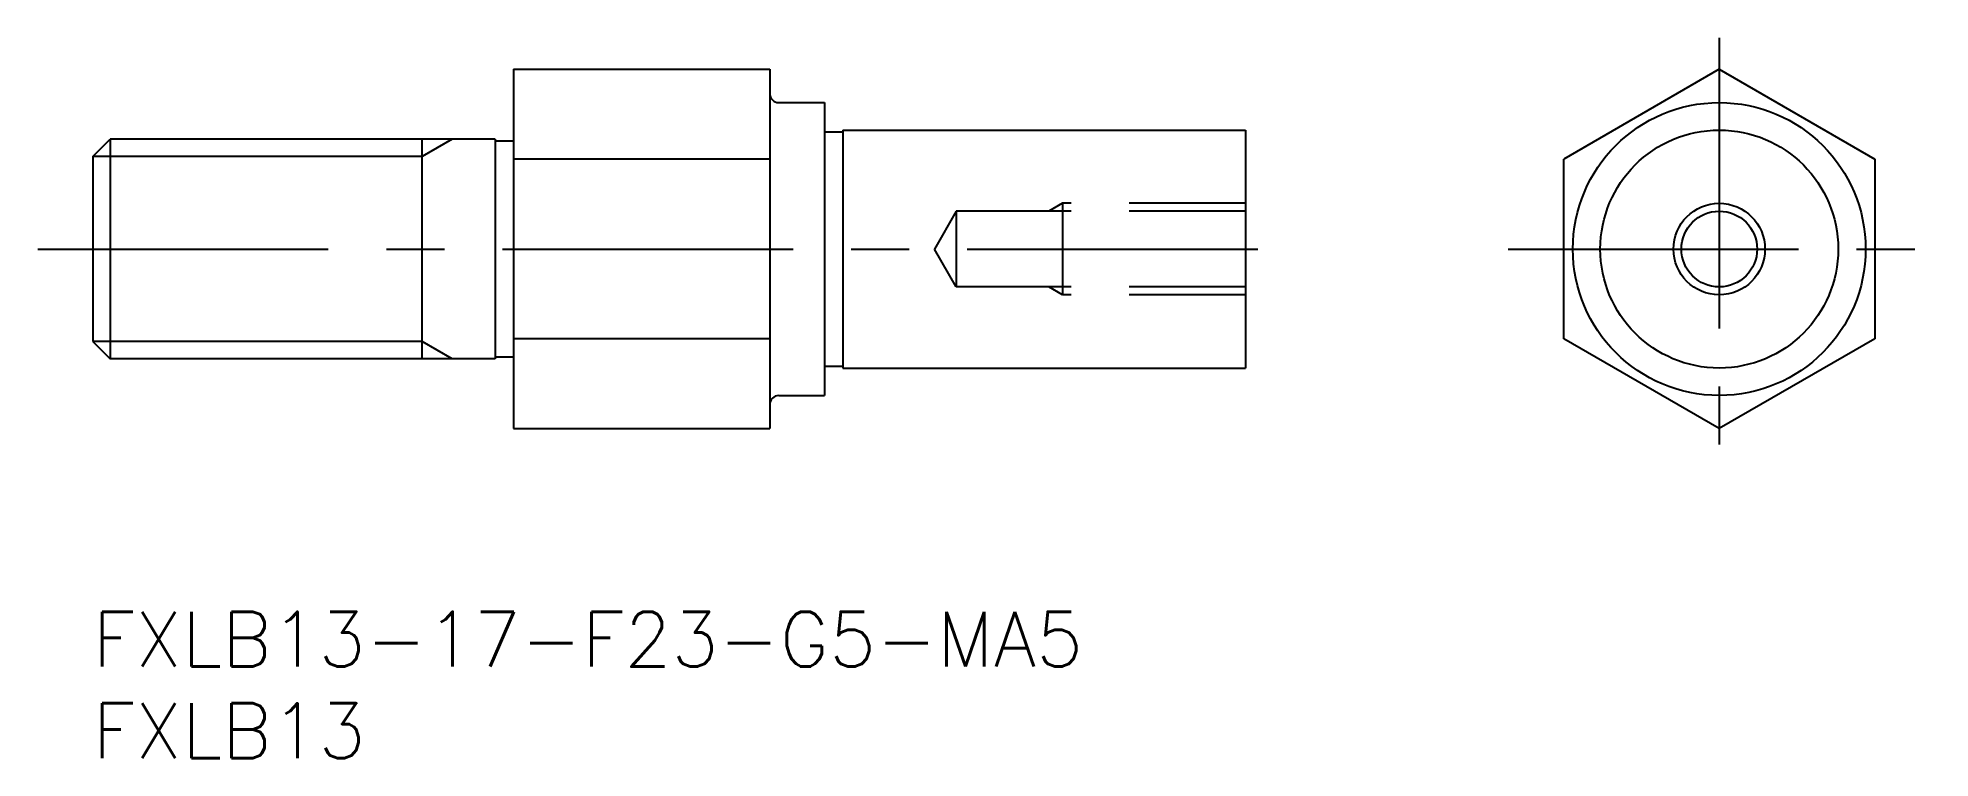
# Model space of a CAD drawing. Extents: x -3 to 100, y -8 to 31.
import ezdxf

# ---------------------------------------------------------------- set-up
doc = ezdxf.new("R2010")
doc.units = 0
doc.header["$LTSCALE"] = 0.5
doc.linetypes.add('CENTER', pattern=[50.8, 31.75, -6.35, 6.35, -6.35])
doc.linetypes.add('DASHED', pattern=[19.05, 12.7, -6.35])
for name, color, linetype in [('MSM_CENTER', 1, 'CENTER'), ('MSM_CONTINUOUS', 7, 'CONTINUOUS'), ('MSM_DASHED', 4, 'DASHED'), ('MSM_NARROW', 5, 'CONTINUOUS'), ('MSM_PART_NUMBER', 7, 'CONTINUOUS')]:
    doc.layers.add(name, color=color, linetype=linetype)
doc.styles.get("Standard").update_dxf_attribs({"font": 'txt.shx', "height": 3, "bigfont": 'bigfont.shx'})

# ---------------------------------------------------------------- blocks, each defined once
blk = doc.blocks.new('*U14')
at = {"layer": 'MSM_PART_NUMBER'}
blk.add_text('FXLB13', height=3, dxfattribs=at).set_placement((0, -8))
blk = doc.blocks.new('*U15')
at = {"layer": 'MSM_PART_NUMBER'}
blk.add_text('FXLB13-17-F23-G5-MA5', height=3, dxfattribs=at).set_placement((0, -3))

msp = doc.modelspace()

# ---------------------------------------------------------------- linework, layer by layer
at = {"layer": 'MSM_CENTER'}
for p, q in [((88.9, 31.35), (88.9, 8.28)), ((-3, 19.81), (66.02, 19.81)), ((77.36, 19.81), (100.43, 19.81))]:
    msp.add_line(p, q, dxfattribs=at)
at = {"layer": 'MSM_CONTINUOUS'}
for p, q in [((23, 29.63), (23, 10)), ((23, 29.63), (37, 29.63)), ((37, 29.63), (37, 10)), ((37, 29.63), (37, 10)), ((88.9, 29.63), (80.4, 24.72)), ((88.9, 29.63), (97.4, 24.72)), ((37.5, 27.81), (40, 27.81)), ((40, 27.81), (40, 11.81)), ((40, 27.81), (40, 11.81)), ((40, 26.21), (41, 26.21)), ((41, 26.31), (63, 26.31)), ((41, 26.31), (41, 13.31)), ((41, 26.31), (41, 13.31)), ((63, 26.31), (63, 13.31)), ((0, 24.87), (0.95, 25.81)), ((0, 24.87), (0, 14.76)), ((0.95, 25.81), (0.95, 13.81)), ((22, 25.81), (0.95, 25.81)), ((18, 13.81), (18, 25.81)), ((22, 25.81), (22, 13.81)), ((23, 25.71), (22, 25.71)), ((37, 24.72), (23, 24.72)), ((80.4, 14.91), (80.4, 24.72)), ((97.4, 24.72), (97.4, 14.91)), ((0, 14.76), (0.95, 13.81)), ((37, 14.91), (23, 14.91)), ((88.9, 10), (80.4, 14.91)), ((97.4, 14.91), (88.9, 10)), ((22, 13.81), (0.95, 13.81)), ((23, 13.91), (22, 13.91)), ((40, 13.41), (41, 13.41)), ((41, 13.31), (63, 13.31)), ((37.5, 11.81), (40, 11.81)), ((23, 10), (37, 10))]:
    msp.add_line(p, q, dxfattribs=at)
for radius in [8, 6.5, 2.07]:
    msp.add_circle((88.9, 19.81), radius, dxfattribs=at)
for centre, start, end in [((37.5, 28.31), 180, 270), ((37.5, 11.31), 90, 180)]:
    msp.add_arc(centre, 0.5, start, end, dxfattribs=at)
at = {"layer": 'MSM_DASHED'}
for p, q in [((47.19, 21.88), (46, 19.81)), ((63, 21.88), (47.19, 21.88)), ((47.19, 21.88), (47.19, 17.75)), ((53, 22.31), (52.25, 21.88)), ((63, 22.31), (53, 22.31)), ((53, 22.31), (53, 17.31)), ((47.19, 17.75), (46, 19.81)), ((63, 17.75), (47.19, 17.75)), ((53, 17.31), (52.25, 17.75)), ((63, 17.31), (53, 17.31))]:
    msp.add_line(p, q, dxfattribs=at)
at = {"layer": 'MSM_NARROW'}
for p, q in [((18, 24.87), (0, 24.87)), ((19.64, 25.81), (18, 24.87)), ((18, 14.76), (0, 14.76)), ((19.64, 13.81), (18, 14.76))]:
    msp.add_line(p, q, dxfattribs=at)
msp.add_circle((88.9, 19.81), 2.5, dxfattribs=at)

# ---------------------------------------------------------------- block references
at = {"layer": 'MSM_CONTINUOUS'}
for name in ['*U15', '*U14']:
    msp.add_blockref(name, (0, 0), dxfattribs=at)

doc.saveas('drawing.dxf')
